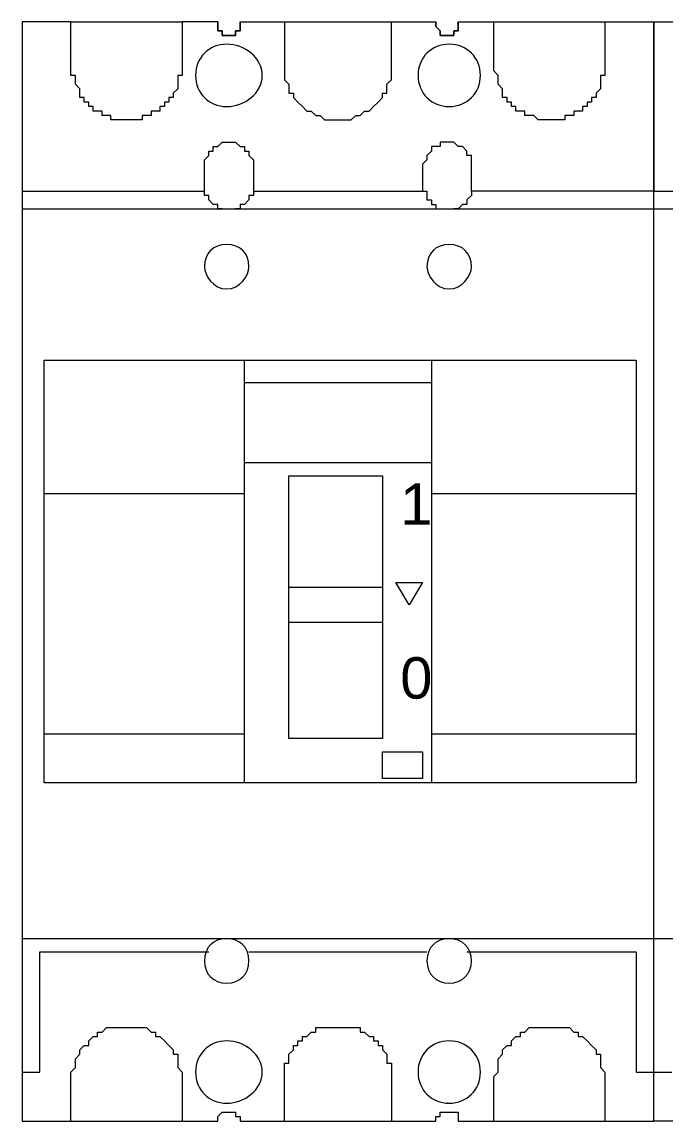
# Model space of a CAD drawing. Header units: millimetres. Extents: x 1004 to 59588, y 686 to 38112.
# Drawn here: x 17406.7 to 17491.7, y 2545.8 to 2691 of the extents above; entities that cross this region are included whole.
import ezdxf

# ---------------------------------------------------------------- set-up
doc = ezdxf.new("R2010")
doc.units = ezdxf.units.MM
doc.layers.add('PDF14_Geometry', color=7, linetype='Continuous')
doc.layers.add('PDF14_Text', color=7, linetype='Continuous')
doc.styles.add('PDF Arial', font='arial.ttf')

msp = doc.modelspace()

# ---------------------------------------------------------------- linework, layer by layer
at = {"layer": 'PDF14_Geometry', "lineweight": 0}
for points in [[(17435.55, 2691.05), (17435.55, 2690.46), (17435.55, 2689.87), (17434.96, 2689.87), (17434.96, 2689.28), (17434.37, 2689.28), (17433.79, 2689.28), (17433.2, 2689.28), (17433.2, 2689.87), (17432.61, 2689.87), (17432.61, 2690.46), (17432.61, 2691.05), (17427.9, 2691.05), (17427.9, 2690.46), (17427.9, 2689.87), (17427.9, 2689.28), (17427.9, 2688.7), (17427.9, 2688.11), (17427.9, 2687.52), (17427.9, 2686.93), (17427.9, 2686.34), (17427.9, 2685.75), (17427.9, 2685.17), (17427.9, 2684.58), (17427.9, 2683.99), (17427.32, 2683.99), (17427.32, 2683.4), (17427.32, 2682.81), (17427.32, 2682.23), (17426.73, 2681.64), (17426.73, 2681.05), (17426.14, 2681.05), (17426.14, 2680.46), (17425.55, 2680.46), (17425.55, 2679.87), (17424.96, 2679.87), (17424.96, 2679.28), (17424.37, 2679.28), (17423.79, 2679.28), (17423.79, 2678.7), (17423.2, 2678.7), (17422.61, 2678.7), (17422.61, 2678.11), (17422.02, 2678.11), (17421.43, 2678.11), (17420.84, 2678.11), (17420.26, 2678.11), (17419.67, 2678.11), (17419.08, 2678.11), (17418.49, 2678.11), (17418.49, 2678.7), (17417.9, 2678.7), (17417.32, 2678.7), (17417.32, 2679.28), (17416.73, 2679.28), (17416.14, 2679.28), (17416.14, 2679.87), (17415.55, 2679.87), (17415.55, 2680.46), (17414.96, 2680.46), (17414.96, 2681.05), (17414.37, 2681.05), (17414.37, 2681.64), (17414.37, 2682.23), (17413.79, 2682.81), (17413.79, 2683.4), (17413.79, 2683.99), (17413.2, 2683.99), (17413.2, 2684.58), (17413.2, 2685.17), (17413.2, 2685.75), (17413.2, 2686.34), (17413.2, 2686.93), (17413.2, 2687.52), (17413.2, 2688.11), (17413.2, 2688.7), (17413.2, 2689.28), (17413.2, 2689.87), (17413.2, 2690.46), (17413.2, 2691.05), (17406.73, 2691.05), (17406.73, 2668.7), (17430.84, 2668.7)], [(17413.2, 2691.05), (17413.2, 2691.05)], [(17413.2, 2691.05), (17413.2, 2691.05)], [(17413.2, 2691.05), (17413.2, 2691.05)], [(17413.2, 2691.05), (17427.9, 2691.05)], [(17427.9, 2691.05), (17427.9, 2691.05)], [(17427.9, 2691.05), (17427.9, 2691.05)], [(17427.9, 2691.05), (17427.9, 2691.05)], [(17432.61, 2691.05), (17432.61, 2691.05)], [(17432.61, 2691.05), (17432.61, 2691.05)], [(17432.61, 2691.05), (17432.61, 2690.46), (17432.61, 2689.87), (17433.2, 2689.87), (17433.2, 2689.28), (17433.79, 2689.28), (17434.37, 2689.28), (17434.96, 2689.28), (17434.96, 2689.87), (17435.55, 2689.87), (17435.55, 2690.46), (17435.55, 2691.05), (17441.43, 2691.05), (17441.43, 2690.46), (17441.43, 2689.87), (17441.43, 2689.28), (17441.43, 2688.7), (17441.43, 2688.11), (17441.43, 2687.52), (17441.43, 2686.93), (17441.43, 2686.34), (17441.43, 2685.75), (17441.43, 2685.17), (17441.43, 2684.58), (17441.43, 2683.99), (17441.43, 2683.4), (17442.02, 2682.81), (17442.02, 2682.23), (17442.02, 2681.64), (17442.61, 2681.64), (17442.61, 2681.05), (17443.2, 2680.46), (17443.79, 2679.87), (17444.37, 2679.28), (17444.96, 2679.28), (17445.55, 2678.7), (17446.14, 2678.7), (17446.73, 2678.11), (17447.32, 2678.11), (17447.9, 2678.11), (17448.49, 2678.11), (17449.08, 2678.11), (17449.67, 2678.11), (17450.26, 2678.11), (17450.84, 2678.7), (17451.43, 2678.7), (17452.02, 2679.28), (17452.61, 2679.28), (17453.2, 2679.87), (17453.79, 2680.46), (17454.37, 2681.05), (17454.37, 2681.64), (17454.96, 2681.64), (17454.96, 2682.23), (17454.96, 2682.81), (17455.55, 2683.4), (17455.55, 2683.99), (17455.55, 2684.58), (17455.55, 2685.17), (17455.55, 2685.75), (17455.55, 2686.34), (17455.55, 2686.93), (17455.55, 2687.52), (17455.55, 2688.11), (17455.55, 2688.7), (17455.55, 2689.28), (17455.55, 2689.87), (17455.55, 2690.46), (17455.55, 2691.05), (17461.43, 2691.05), (17461.43, 2690.46), (17462.02, 2689.87), (17462.02, 2689.28), (17462.61, 2689.28), (17463.2, 2689.28), (17463.79, 2689.28), (17463.79, 2689.87), (17464.37, 2689.87), (17464.37, 2690.46), (17464.37, 2691.05), (17469.08, 2691.05), (17483.79, 2691.05), (17490.26, 2691.05), (17490.26, 2668.7), (17466.14, 2668.7), (17466.14, 2669.28), (17466.14, 2669.87), (17466.14, 2670.46), (17466.14, 2671.05), (17466.14, 2671.64), (17466.14, 2672.23), (17466.14, 2672.81), (17466.14, 2673.4), (17465.55, 2673.4), (17465.55, 2673.99), (17464.96, 2674.58), (17464.37, 2674.58), (17463.79, 2675.17), (17463.2, 2675.17), (17462.61, 2675.17), (17462.02, 2675.17), (17462.02, 2674.58), (17461.43, 2674.58), (17460.84, 2674.58), (17460.84, 2673.99), (17460.26, 2673.4), (17460.26, 2672.81), (17459.67, 2672.23), (17459.67, 2671.64), (17459.67, 2671.05), (17459.67, 2670.46), (17459.67, 2669.87), (17459.67, 2669.28), (17459.67, 2668.7), (17460.26, 2668.7)], [(17435.55, 2691.05), (17435.55, 2691.05)], [(17435.55, 2691.05), (17435.55, 2691.05)], [(17441.43, 2691.05), (17441.43, 2691.05)], [(17441.43, 2691.05), (17441.43, 2691.05)], [(17441.43, 2691.05), (17441.43, 2691.05)], [(17441.43, 2691.05), (17455.55, 2691.05)], [(17455.55, 2691.05), (17455.55, 2691.05)], [(17455.55, 2691.05), (17455.55, 2691.05)], [(17455.55, 2691.05), (17455.55, 2691.05)], [(17464.37, 2691.05), (17464.37, 2690.46), (17464.37, 2689.87), (17463.79, 2689.87), (17463.79, 2689.28), (17463.2, 2689.28), (17462.61, 2689.28), (17462.02, 2689.28), (17462.02, 2689.87), (17461.43, 2690.46), (17461.43, 2691.05)], [(17461.43, 2691.05), (17461.43, 2691.05)], [(17461.43, 2691.05), (17461.43, 2691.05)], [(17464.37, 2691.05), (17464.37, 2691.05)], [(17464.37, 2691.05), (17464.37, 2691.05)], [(17465.55, 2568.11), (17487.9, 2568.11), (17487.9, 2552.23), (17490.26, 2552.23), (17490.26, 2668.7), (17490.26, 2691.05), (17497.32, 2691.05)], [(17483.79, 2691.05), (17483.79, 2690.46), (17483.79, 2689.87), (17483.79, 2689.28), (17483.79, 2688.7), (17483.79, 2688.11), (17483.79, 2687.52), (17483.79, 2686.93), (17483.79, 2686.34), (17483.79, 2685.75), (17483.79, 2685.17), (17483.79, 2684.58), (17483.79, 2683.99), (17483.2, 2683.99), (17483.2, 2683.4), (17483.2, 2682.81), (17483.2, 2682.23), (17482.61, 2681.64), (17482.61, 2681.05), (17482.02, 2681.05), (17482.02, 2680.46), (17481.43, 2680.46), (17481.43, 2679.87), (17480.84, 2679.87), (17480.84, 2679.28), (17480.26, 2679.28), (17479.67, 2679.28), (17479.67, 2678.7), (17479.08, 2678.7), (17478.49, 2678.7), (17478.49, 2678.11), (17477.9, 2678.11), (17477.32, 2678.11), (17476.73, 2678.11), (17476.14, 2678.11), (17475.55, 2678.11), (17474.96, 2678.11), (17474.37, 2678.7), (17473.79, 2678.7), (17473.2, 2678.7), (17473.2, 2679.28), (17472.61, 2679.28), (17472.02, 2679.28), (17472.02, 2679.87), (17471.43, 2679.87), (17471.43, 2680.46), (17470.84, 2680.46), (17470.84, 2681.05), (17470.26, 2681.05), (17470.26, 2681.64), (17470.26, 2682.23), (17469.67, 2682.81), (17469.67, 2683.4), (17469.67, 2683.99), (17469.08, 2684.58), (17469.08, 2685.17), (17469.08, 2685.75), (17469.08, 2686.34), (17469.08, 2686.93), (17469.08, 2687.52), (17469.08, 2688.11), (17469.08, 2688.7), (17469.08, 2689.28), (17469.08, 2689.87), (17469.08, 2690.46), (17469.08, 2691.05)], [(17469.08, 2691.05), (17469.08, 2691.05)], [(17469.08, 2691.05), (17469.08, 2691.05)], [(17469.08, 2691.05), (17469.08, 2691.05)], [(17483.79, 2691.05), (17483.79, 2691.05)], [(17483.79, 2691.05), (17483.79, 2691.05)], [(17483.79, 2691.05), (17483.79, 2691.05)], [(17413.2, 2690.46), (17413.2, 2690.46)], [(17413.2, 2690.46), (17413.2, 2690.46)], [(17413.2, 2690.46), (17413.2, 2690.46)], [(17413.2, 2689.87), (17413.2, 2689.87)], [(17413.2, 2689.87), (17413.2, 2689.87)], [(17427.9, 2690.46), (17427.9, 2690.46)], [(17427.9, 2690.46), (17427.9, 2690.46)], [(17427.9, 2690.46), (17427.9, 2690.46)], [(17427.9, 2689.87), (17427.9, 2689.87)], [(17427.9, 2689.87), (17427.9, 2689.87)], [(17432.61, 2690.46), (17432.61, 2690.46)], [(17432.61, 2690.46), (17432.61, 2690.46)], [(17432.61, 2690.46), (17432.61, 2690.46)], [(17432.61, 2690.46), (17432.61, 2690.46)], [(17432.61, 2690.46), (17432.61, 2690.46)], [(17432.61, 2690.46), (17432.61, 2690.46)], [(17432.61, 2689.87), (17432.61, 2689.87)], [(17432.61, 2689.87), (17432.61, 2689.87)], [(17433.2, 2689.87), (17433.2, 2689.87)], [(17433.2, 2689.87), (17433.2, 2689.87)], [(17433.2, 2689.87), (17433.2, 2689.87)], [(17433.2, 2689.87), (17433.2, 2689.87)], [(17434.96, 2689.87), (17434.96, 2689.87)], [(17434.96, 2689.87), (17434.96, 2689.87)], [(17434.96, 2689.87), (17434.96, 2689.87)], [(17434.96, 2689.87), (17434.96, 2689.87)], [(17434.96, 2689.87), (17434.96, 2689.87)], [(17434.96, 2689.87), (17434.96, 2689.87)], [(17435.55, 2690.46), (17435.55, 2690.46)], [(17435.55, 2690.46), (17435.55, 2690.46)], [(17435.55, 2690.46), (17435.55, 2690.46)], [(17435.55, 2690.46), (17435.55, 2690.46)], [(17435.55, 2690.46), (17435.55, 2690.46)], [(17435.55, 2690.46), (17435.55, 2690.46)], [(17441.43, 2690.46), (17441.43, 2690.46)], [(17441.43, 2690.46), (17441.43, 2690.46)], [(17441.43, 2690.46), (17441.43, 2690.46)], [(17441.43, 2689.87), (17441.43, 2689.87)], [(17441.43, 2689.87), (17441.43, 2689.87)], [(17455.55, 2690.46), (17455.55, 2690.46)], [(17455.55, 2690.46), (17455.55, 2690.46)], [(17455.55, 2690.46), (17455.55, 2690.46)], [(17455.55, 2689.87), (17455.55, 2689.87)], [(17455.55, 2689.87), (17455.55, 2689.87)], [(17461.43, 2690.46), (17461.43, 2690.46)], [(17461.43, 2690.46), (17461.43, 2690.46)], [(17461.43, 2690.46), (17461.43, 2690.46)], [(17461.43, 2690.46), (17461.43, 2690.46)], [(17461.43, 2690.46), (17461.43, 2690.46)], [(17461.43, 2690.46), (17461.43, 2690.46)], [(17462.02, 2689.87), (17462.02, 2689.87)], [(17462.02, 2689.87), (17462.02, 2689.87)], [(17462.02, 2689.87), (17462.02, 2689.87)], [(17462.02, 2689.87), (17462.02, 2689.87)], [(17462.02, 2689.87), (17462.02, 2689.87)], [(17462.02, 2689.87), (17462.02, 2689.87)], [(17462.02, 2689.87), (17462.02, 2689.87)], [(17462.02, 2689.87), (17462.02, 2689.87)], [(17463.79, 2689.87), (17463.79, 2689.87)], [(17463.79, 2689.87), (17463.79, 2689.87)], [(17464.37, 2690.46), (17464.37, 2690.46)], [(17464.37, 2690.46), (17464.37, 2690.46)], [(17464.37, 2690.46), (17464.37, 2690.46)], [(17464.37, 2690.46), (17464.37, 2690.46)], [(17464.37, 2690.46), (17464.37, 2690.46)], [(17464.37, 2690.46), (17464.37, 2690.46)], [(17464.37, 2689.87), (17464.37, 2689.87)], [(17464.37, 2689.87), (17464.37, 2689.87)], [(17464.37, 2689.87), (17464.37, 2689.87)], [(17464.37, 2689.87), (17464.37, 2689.87)], [(17469.08, 2690.46), (17469.08, 2690.46)], [(17469.08, 2690.46), (17469.08, 2690.46)], [(17469.08, 2690.46), (17469.08, 2690.46)], [(17469.08, 2689.87), (17469.08, 2689.87)], [(17469.08, 2689.87), (17469.08, 2689.87)], [(17483.79, 2690.46), (17483.79, 2690.46)], [(17483.79, 2690.46), (17483.79, 2690.46)], [(17483.79, 2690.46), (17483.79, 2690.46)], [(17483.79, 2689.87), (17483.79, 2689.87)], [(17483.79, 2689.87), (17483.79, 2689.87)], [(17433.2, 2689.28), (17433.2, 2689.28)], [(17433.2, 2689.28), (17433.2, 2689.28)], [(17433.79, 2689.28), (17433.79, 2689.28)], [(17433.79, 2689.28), (17433.79, 2689.28)], [(17433.79, 2689.28), (17433.79, 2689.28)], [(17433.79, 2689.28), (17433.79, 2689.28)], [(17433.79, 2689.28), (17433.79, 2689.28)], [(17433.79, 2689.28), (17433.79, 2689.28)], [(17434.37, 2689.28), (17434.37, 2689.28)], [(17434.37, 2689.28), (17434.37, 2689.28)], [(17434.37, 2689.28), (17434.37, 2689.28)], [(17434.37, 2689.28), (17434.37, 2689.28)], [(17434.37, 2689.28), (17434.37, 2689.28)], [(17434.37, 2689.28), (17434.37, 2689.28)], [(17462.61, 2689.28), (17462.61, 2689.28)], [(17462.61, 2689.28), (17462.61, 2689.28)], [(17462.61, 2689.28), (17462.61, 2689.28)], [(17462.61, 2689.28), (17462.61, 2689.28)], [(17462.61, 2689.28), (17462.61, 2689.28)], [(17462.61, 2689.28), (17462.61, 2689.28)], [(17463.2, 2689.28), (17463.2, 2689.28)], [(17463.2, 2689.28), (17463.2, 2689.28)], [(17463.2, 2689.28), (17463.2, 2689.28)], [(17463.2, 2689.28), (17463.2, 2689.28)], [(17463.79, 2689.28), (17463.79, 2689.28)], [(17463.79, 2689.28), (17463.79, 2689.28)], [(17463.79, 2689.28), (17463.79, 2689.28)], [(17463.79, 2689.28), (17463.79, 2689.28)], [(17413.2, 2686.34), (17413.2, 2686.34)], [(17413.2, 2686.34), (17413.2, 2686.34)], [(17413.2, 2685.75), (17413.2, 2685.75)], [(17413.2, 2685.75), (17413.2, 2685.75)], [(17413.2, 2685.75), (17413.2, 2685.75)], [(17413.2, 2685.75), (17413.2, 2685.75)], [(17413.2, 2685.17), (17413.2, 2685.17)], [(17413.2, 2685.17), (17413.2, 2685.17)], [(17413.2, 2685.17), (17413.2, 2685.17)], [(17427.9, 2686.34), (17427.9, 2686.34)], [(17427.9, 2686.34), (17427.9, 2686.34)], [(17427.9, 2685.75), (17427.9, 2685.75)], [(17427.9, 2685.75), (17427.9, 2685.75)], [(17427.9, 2685.75), (17427.9, 2685.75)], [(17427.9, 2685.75), (17427.9, 2685.75)], [(17427.9, 2685.17), (17427.9, 2685.17)], [(17427.9, 2685.17), (17427.9, 2685.17)], [(17427.9, 2685.17), (17427.9, 2685.17)], [(17441.43, 2686.34), (17441.43, 2686.34)], [(17441.43, 2686.34), (17441.43, 2686.34)], [(17441.43, 2685.75), (17441.43, 2685.75)], [(17441.43, 2685.75), (17441.43, 2685.75)], [(17441.43, 2685.75), (17441.43, 2685.75)], [(17441.43, 2685.75), (17441.43, 2685.75)], [(17441.43, 2685.17), (17441.43, 2685.17)], [(17441.43, 2685.17), (17441.43, 2685.17)], [(17441.43, 2685.17), (17441.43, 2685.17)], [(17455.55, 2686.34), (17455.55, 2686.34)], [(17455.55, 2686.34), (17455.55, 2686.34)], [(17455.55, 2685.75), (17455.55, 2685.75)], [(17455.55, 2685.75), (17455.55, 2685.75)], [(17455.55, 2685.75), (17455.55, 2685.75)], [(17455.55, 2685.75), (17455.55, 2685.75)], [(17455.55, 2685.17), (17455.55, 2685.17)], [(17455.55, 2685.17), (17455.55, 2685.17)], [(17455.55, 2685.17), (17455.55, 2685.17)], [(17469.08, 2686.34), (17469.08, 2686.34)], [(17469.08, 2686.34), (17469.08, 2686.34)], [(17469.08, 2685.75), (17469.08, 2685.75)], [(17469.08, 2685.75), (17469.08, 2685.75)], [(17469.08, 2685.75), (17469.08, 2685.75)], [(17469.08, 2685.75), (17469.08, 2685.75)], [(17469.08, 2685.17), (17469.08, 2685.17)], [(17469.08, 2685.17), (17469.08, 2685.17)], [(17469.08, 2685.17), (17469.08, 2685.17)], [(17483.79, 2686.34), (17483.79, 2686.34)], [(17483.79, 2686.34), (17483.79, 2686.34)], [(17483.79, 2685.75), (17483.79, 2685.75)], [(17483.79, 2685.75), (17483.79, 2685.75)], [(17483.79, 2685.75), (17483.79, 2685.75)], [(17483.79, 2685.75), (17483.79, 2685.75)], [(17483.79, 2685.17), (17483.79, 2685.17)], [(17483.79, 2685.17), (17483.79, 2685.17)], [(17483.79, 2685.17), (17483.79, 2685.17)], [(17441.43, 2683.99), (17441.43, 2683.99)], [(17455.55, 2683.99), (17455.55, 2683.99)], [(17469.67, 2683.99), (17469.67, 2683.99)], [(17413.79, 2683.4), (17413.79, 2683.4)], [(17413.79, 2682.81), (17413.79, 2682.81)], [(17427.32, 2683.4), (17427.32, 2683.4)], [(17427.32, 2682.81), (17427.32, 2682.81)], [(17441.43, 2683.4), (17441.43, 2683.4)], [(17442.02, 2682.81), (17442.02, 2682.81)], [(17454.96, 2682.81), (17454.96, 2682.81)], [(17455.55, 2683.4), (17455.55, 2683.4)], [(17469.67, 2683.4), (17469.67, 2683.4)], [(17469.67, 2682.81), (17469.67, 2682.81)], [(17483.2, 2683.4), (17483.2, 2683.4)], [(17483.2, 2682.81), (17483.2, 2682.81)], [(17414.37, 2681.64), (17414.37, 2681.64)], [(17426.73, 2681.64), (17426.73, 2681.64)], [(17442.61, 2681.05), (17442.61, 2681.05)], [(17454.37, 2681.05), (17454.37, 2681.05)], [(17470.26, 2681.64), (17470.26, 2681.64)], [(17482.61, 2681.64), (17482.61, 2681.64)], [(17415.55, 2680.46), (17415.55, 2680.46)], [(17416.73, 2679.28), (17416.73, 2679.28)], [(17424.37, 2679.28), (17424.37, 2679.28)], [(17426.14, 2680.46), (17426.14, 2680.46)], [(17443.2, 2680.46), (17443.2, 2680.46)], [(17443.2, 2680.46), (17443.2, 2680.46)], [(17443.79, 2679.87), (17443.79, 2679.87)], [(17444.37, 2679.28), (17444.37, 2679.28)], [(17444.96, 2679.28), (17444.96, 2679.28)], [(17452.02, 2679.28), (17452.02, 2679.28)], [(17452.61, 2679.28), (17452.61, 2679.28)], [(17453.2, 2679.87), (17453.2, 2679.87)], [(17453.79, 2680.46), (17453.79, 2680.46)], [(17453.79, 2680.46), (17453.79, 2680.46)], [(17471.43, 2680.46), (17471.43, 2680.46)], [(17472.61, 2679.28), (17472.61, 2679.28)], [(17480.26, 2679.28), (17480.26, 2679.28)], [(17482.02, 2680.46), (17482.02, 2680.46)], [(17417.9, 2678.7), (17417.9, 2678.7)], [(17419.67, 2678.11), (17419.67, 2678.11)], [(17420.84, 2678.11), (17420.84, 2678.11)], [(17421.43, 2678.11), (17421.43, 2678.11)], [(17423.2, 2678.7), (17423.2, 2678.7)], [(17445.55, 2678.7), (17445.55, 2678.7)], [(17446.14, 2678.7), (17446.14, 2678.7)], [(17447.32, 2678.11), (17447.32, 2678.11)], [(17447.9, 2678.11), (17447.9, 2678.11)], [(17449.08, 2678.11), (17449.08, 2678.11)], [(17449.67, 2678.11), (17449.67, 2678.11)], [(17450.84, 2678.7), (17450.84, 2678.7)], [(17451.43, 2678.7), (17451.43, 2678.7)], [(17473.79, 2678.7), (17473.79, 2678.7)], [(17474.96, 2678.11), (17474.96, 2678.11)], [(17475.55, 2678.11), (17475.55, 2678.11)], [(17476.73, 2678.11), (17476.73, 2678.11)], [(17477.32, 2678.11), (17477.32, 2678.11)], [(17479.08, 2678.7), (17479.08, 2678.7)], [(17433.2, 2666.34), (17432.61, 2666.34), (17432.61, 2666.93), (17432.02, 2666.93), (17431.43, 2667.52), (17431.43, 2668.11), (17430.84, 2668.11), (17430.84, 2668.7), (17430.84, 2669.28), (17430.84, 2669.87), (17430.84, 2670.46), (17430.84, 2671.05), (17430.84, 2671.64), (17430.84, 2672.23), (17430.84, 2672.81), (17431.43, 2673.4), (17431.43, 2673.99), (17432.02, 2673.99), (17432.02, 2674.58), (17432.61, 2674.58), (17433.2, 2675.17), (17433.79, 2675.17), (17434.37, 2675.17), (17434.96, 2675.17), (17435.55, 2674.58), (17436.14, 2674.58), (17436.14, 2673.99), (17436.73, 2673.99), (17436.73, 2673.4), (17437.32, 2672.81), (17437.32, 2672.23), (17437.32, 2671.64), (17437.32, 2671.05), (17437.32, 2670.46), (17437.32, 2669.87), (17437.32, 2669.28), (17437.32, 2668.7), (17460.26, 2668.7), (17460.26, 2668.11), (17460.26, 2667.52), (17460.84, 2667.52), (17460.84, 2666.93), (17461.43, 2666.93), (17461.43, 2666.34), (17462.02, 2666.34)], [(17433.2, 2675.17), (17433.2, 2675.17)], [(17433.79, 2675.17), (17433.79, 2675.17)], [(17434.96, 2675.17), (17434.96, 2675.17)], [(17462.61, 2675.17), (17462.61, 2675.17)], [(17463.2, 2675.17), (17463.2, 2675.17)], [(17463.79, 2675.17), (17463.79, 2675.17)], [(17432.61, 2674.58), (17432.61, 2674.58)], [(17432.61, 2674.58), (17432.61, 2674.58)], [(17435.55, 2674.58), (17435.55, 2674.58)], [(17435.55, 2674.58), (17435.55, 2674.58)], [(17460.84, 2673.99), (17460.84, 2673.99)], [(17461.43, 2674.58), (17461.43, 2674.58)], [(17464.37, 2674.58), (17464.37, 2674.58)], [(17464.96, 2674.58), (17464.96, 2674.58)], [(17465.55, 2673.99), (17465.55, 2673.99)], [(17430.84, 2672.81), (17430.84, 2672.81)], [(17431.43, 2673.4), (17431.43, 2673.4)], [(17431.43, 2673.4), (17431.43, 2673.4)], [(17436.73, 2673.4), (17436.73, 2673.4)], [(17436.73, 2673.4), (17436.73, 2673.4)], [(17437.32, 2672.81), (17437.32, 2672.81)], [(17460.26, 2673.4), (17460.26, 2673.4)], [(17460.26, 2673.4), (17460.26, 2673.4)], [(17460.26, 2672.81), (17460.26, 2672.81)], [(17465.55, 2673.4), (17465.55, 2673.4)], [(17466.14, 2672.81), (17466.14, 2672.81)], [(17430.84, 2671.64), (17430.84, 2671.64)], [(17430.84, 2671.64), (17430.84, 2671.64)], [(17430.84, 2671.64), (17430.84, 2671.64)], [(17430.84, 2671.64), (17430.84, 2671.64)], [(17430.84, 2671.64), (17430.84, 2671.64)], [(17430.84, 2671.64), (17430.84, 2671.64)], [(17430.84, 2671.05), (17430.84, 2671.05)], [(17437.32, 2671.64), (17437.32, 2671.64)], [(17437.32, 2671.64), (17437.32, 2671.64)], [(17437.32, 2671.64), (17437.32, 2671.64)], [(17437.32, 2671.64), (17437.32, 2671.64)], [(17437.32, 2671.64), (17437.32, 2671.64)], [(17437.32, 2671.64), (17437.32, 2671.64)], [(17437.32, 2671.05), (17437.32, 2671.05)], [(17459.67, 2671.64), (17459.67, 2671.64)], [(17459.67, 2671.64), (17459.67, 2671.64)], [(17459.67, 2671.64), (17459.67, 2671.64)], [(17459.67, 2671.64), (17459.67, 2671.64)], [(17459.67, 2671.64), (17459.67, 2671.64)], [(17459.67, 2671.64), (17459.67, 2671.64)], [(17459.67, 2671.05), (17459.67, 2671.05)], [(17466.14, 2671.64), (17466.14, 2671.64)], [(17466.14, 2671.64), (17466.14, 2671.64)], [(17466.14, 2671.64), (17466.14, 2671.64)], [(17466.14, 2671.64), (17466.14, 2671.64)], [(17466.14, 2671.64), (17466.14, 2671.64)], [(17466.14, 2671.64), (17466.14, 2671.64)], [(17466.14, 2671.05), (17466.14, 2671.05)], [(17430.84, 2669.87), (17430.84, 2669.87)], [(17430.84, 2669.87), (17430.84, 2669.87)], [(17430.84, 2669.28), (17430.84, 2669.28)], [(17430.84, 2669.28), (17430.84, 2669.28)], [(17430.84, 2669.28), (17430.84, 2669.28)], [(17430.84, 2669.28), (17430.84, 2669.28)], [(17430.84, 2669.28), (17430.84, 2669.28)], [(17437.32, 2669.87), (17437.32, 2669.87)], [(17437.32, 2669.87), (17437.32, 2669.87)], [(17437.32, 2669.28), (17437.32, 2669.28)], [(17437.32, 2669.28), (17437.32, 2669.28)], [(17437.32, 2669.28), (17437.32, 2669.28)], [(17437.32, 2669.28), (17437.32, 2669.28)], [(17437.32, 2669.28), (17437.32, 2669.28)], [(17459.67, 2669.87), (17459.67, 2669.87)], [(17459.67, 2669.87), (17459.67, 2669.87)], [(17459.67, 2669.28), (17459.67, 2669.28)], [(17459.67, 2669.28), (17459.67, 2669.28)], [(17459.67, 2669.28), (17459.67, 2669.28)], [(17459.67, 2669.28), (17459.67, 2669.28)], [(17459.67, 2669.28), (17459.67, 2669.28)], [(17466.14, 2669.87), (17466.14, 2669.87)], [(17466.14, 2669.87), (17466.14, 2669.87)], [(17466.14, 2669.28), (17466.14, 2669.28)], [(17466.14, 2669.28), (17466.14, 2669.28)], [(17466.14, 2669.28), (17466.14, 2669.28)], [(17466.14, 2669.28), (17466.14, 2669.28)], [(17466.14, 2669.28), (17466.14, 2669.28)], [(17406.73, 2668.7), (17406.73, 2552.23), (17409.08, 2552.23), (17409.08, 2568.11), (17431.43, 2568.11)], [(17430.84, 2668.7), (17430.84, 2668.7)], [(17437.32, 2668.7), (17437.32, 2668.11), (17436.73, 2668.11), (17436.73, 2667.52), (17436.14, 2666.93), (17435.55, 2666.93), (17435.55, 2666.34), (17434.96, 2666.34), (17462.02, 2666.34), (17462.61, 2666.34), (17463.2, 2666.34), (17463.79, 2666.34)], [(17437.32, 2668.7), (17437.32, 2668.7)], [(17460.26, 2668.11), (17460.26, 2668.11)], [(17466.14, 2668.7), (17466.14, 2668.11), (17465.55, 2667.52), (17465.55, 2666.93), (17464.96, 2666.93), (17464.37, 2666.34), (17463.79, 2666.34), (17490.26, 2666.34), (17517.32, 2666.34)], [(17466.14, 2668.7), (17466.14, 2668.7)], [(17466.14, 2668.11), (17466.14, 2668.11)], [(17497.32, 2545.75), (17490.26, 2545.75), (17490.26, 2552.23), (17490.26, 2668.7), (17514.96, 2668.7)], [(17406.73, 2666.34), (17433.2, 2666.34), (17433.79, 2666.34), (17434.37, 2666.34), (17434.96, 2666.34)], [(17431.43, 2667.52), (17431.43, 2667.52)], [(17431.43, 2667.52), (17431.43, 2667.52)], [(17432.02, 2666.93), (17432.02, 2666.93)], [(17432.61, 2666.34), (17432.61, 2666.34)], [(17433.2, 2666.34), (17433.2, 2666.34)], [(17433.79, 2666.34), (17433.79, 2666.34)], [(17434.96, 2666.34), (17434.96, 2666.34)], [(17435.55, 2666.34), (17435.55, 2666.34)], [(17436.14, 2666.93), (17436.14, 2666.93)], [(17436.73, 2667.52), (17436.73, 2667.52)], [(17436.73, 2667.52), (17436.73, 2667.52)], [(17460.26, 2667.52), (17460.26, 2667.52)], [(17460.84, 2666.93), (17460.84, 2666.93)], [(17462.02, 2666.34), (17462.02, 2666.34)], [(17462.61, 2666.34), (17462.61, 2666.34)], [(17463.2, 2666.34), (17463.2, 2666.34)], [(17463.79, 2666.34), (17463.79, 2666.34)], [(17464.37, 2666.34), (17464.37, 2666.34)], [(17464.96, 2666.93), (17464.96, 2666.93)], [(17465.55, 2667.52), (17465.55, 2667.52)], [(17465.55, 2667.52), (17465.55, 2667.52)], [(17436.14, 2590.46), (17436.14, 2646.34), (17460.84, 2646.34), (17460.84, 2590.46)], [(17436.14, 2643.4), (17460.84, 2643.4)], [(17436.14, 2632.81), (17460.84, 2632.81)], [(17409.67, 2628.7), (17436.14, 2628.7)], [(17460.84, 2628.7), (17487.9, 2628.7)], [(17409.67, 2596.93), (17436.14, 2596.93)], [(17460.84, 2596.93), (17487.9, 2596.93)], [(17406.73, 2569.87), (17490.26, 2569.87), (17574.37, 2569.87), (17657.9, 2569.87), (17742.02, 2569.87), (17825.55, 2569.87), (17909.67, 2569.87), (17993.2, 2569.87), (18077.32, 2569.87)], [(17436.73, 2568.11), (17460.26, 2568.11)], [(17406.73, 2552.23), (17406.73, 2545.75), (17413.2, 2545.75), (17413.2, 2546.34), (17413.2, 2546.93), (17413.2, 2547.52), (17413.2, 2548.11), (17413.2, 2548.7), (17413.2, 2549.28), (17413.2, 2549.87), (17413.2, 2550.46), (17413.2, 2551.05), (17413.2, 2551.64), (17413.2, 2552.23), (17413.79, 2552.81), (17413.79, 2553.4), (17413.79, 2553.99), (17414.37, 2554.58), (17414.37, 2555.17), (17414.96, 2555.75), (17415.55, 2555.75), (17415.55, 2556.34), (17416.14, 2556.93), (17416.73, 2556.93), (17416.73, 2557.52), (17417.32, 2557.52), (17417.9, 2558.11), (17418.49, 2558.11), (17419.08, 2558.11), (17419.67, 2558.11), (17420.26, 2558.11), (17420.84, 2558.11), (17421.43, 2558.11), (17422.02, 2558.11), (17422.61, 2558.11), (17423.2, 2558.11), (17423.79, 2557.52), (17424.37, 2557.52), (17424.37, 2556.93), (17424.96, 2556.93), (17425.55, 2556.34), (17426.14, 2555.75), (17426.73, 2555.17), (17426.73, 2554.58), (17427.32, 2554.58), (17427.32, 2553.99), (17427.32, 2553.4), (17427.32, 2552.81), (17427.9, 2552.23), (17427.9, 2551.64), (17427.9, 2551.05), (17427.9, 2550.46), (17427.9, 2549.87), (17427.9, 2549.28), (17427.9, 2548.7), (17427.9, 2548.11), (17427.9, 2547.52), (17427.9, 2546.93), (17427.9, 2546.34), (17427.9, 2545.75), (17432.61, 2545.75), (17432.61, 2546.34), (17433.2, 2546.93), (17433.79, 2546.93), (17434.37, 2546.93), (17434.96, 2546.93), (17434.96, 2546.34), (17435.55, 2546.34), (17435.55, 2545.75)], [(17417.32, 2557.52), (17417.32, 2557.52)], [(17417.9, 2558.11), (17417.9, 2558.11)], [(17418.49, 2558.11), (17418.49, 2558.11)], [(17419.67, 2558.11), (17419.67, 2558.11)], [(17420.84, 2558.11), (17420.84, 2558.11)], [(17421.43, 2558.11), (17421.43, 2558.11)], [(17422.61, 2558.11), (17422.61, 2558.11)], [(17423.2, 2558.11), (17423.2, 2558.11)], [(17423.79, 2557.52), (17423.79, 2557.52)], [(17432.61, 2545.75), (17432.61, 2546.34), (17433.2, 2546.93), (17433.79, 2546.93), (17434.37, 2546.93), (17434.96, 2546.93), (17434.96, 2546.34), (17435.55, 2546.34), (17435.55, 2545.75), (17441.43, 2545.75), (17441.43, 2546.34), (17441.43, 2546.93), (17441.43, 2547.52), (17441.43, 2548.11), (17441.43, 2548.7), (17441.43, 2549.28), (17441.43, 2549.87), (17441.43, 2550.46), (17441.43, 2551.05), (17441.43, 2551.64), (17441.43, 2552.23), (17441.43, 2552.81), (17441.43, 2553.4), (17442.02, 2553.4), (17442.02, 2553.99), (17442.02, 2554.58), (17442.61, 2555.17), (17442.61, 2555.75), (17443.2, 2555.75), (17443.2, 2556.34), (17443.79, 2556.34), (17443.79, 2556.93), (17444.37, 2556.93), (17444.96, 2557.52), (17445.55, 2557.52), (17445.55, 2558.11), (17446.14, 2558.11), (17446.73, 2558.11), (17447.32, 2558.11), (17447.9, 2558.11), (17448.49, 2558.11), (17449.08, 2558.11), (17449.67, 2558.11), (17450.26, 2558.11), (17450.84, 2558.11), (17451.43, 2558.11), (17451.43, 2557.52), (17452.02, 2557.52), (17452.61, 2556.93), (17453.2, 2556.93), (17453.2, 2556.34), (17453.79, 2556.34), (17453.79, 2555.75), (17454.37, 2555.75), (17454.37, 2555.17), (17454.96, 2554.58), (17454.96, 2553.99), (17454.96, 2553.4), (17455.55, 2553.4), (17455.55, 2552.81), (17455.55, 2552.23), (17455.55, 2551.64), (17455.55, 2551.05), (17455.55, 2550.46), (17455.55, 2549.87), (17455.55, 2549.28), (17455.55, 2548.7), (17455.55, 2548.11), (17455.55, 2547.52), (17455.55, 2546.93), (17455.55, 2546.34), (17455.55, 2545.75), (17461.43, 2545.75), (17461.43, 2546.34), (17462.02, 2546.34), (17462.02, 2546.93), (17462.61, 2546.93), (17463.2, 2546.93), (17463.79, 2546.93), (17464.37, 2546.93), (17464.37, 2546.34), (17464.37, 2545.75), (17469.08, 2545.75), (17469.08, 2546.34), (17469.08, 2546.93), (17469.08, 2547.52), (17469.08, 2548.11), (17469.08, 2548.7), (17469.08, 2549.28), (17469.08, 2549.87), (17469.08, 2550.46), (17469.08, 2551.05), (17469.08, 2551.64), (17469.67, 2552.23), (17469.67, 2552.81), (17469.67, 2553.4), (17469.67, 2553.99), (17470.26, 2554.58), (17470.26, 2555.17), (17470.84, 2555.75), (17471.43, 2555.75), (17471.43, 2556.34), (17472.02, 2556.93), (17472.61, 2556.93), (17472.61, 2557.52), (17473.2, 2557.52), (17473.79, 2558.11), (17474.37, 2558.11), (17474.96, 2558.11), (17475.55, 2558.11), (17476.14, 2558.11), (17476.73, 2558.11), (17477.32, 2558.11), (17477.9, 2558.11), (17478.49, 2558.11), (17479.08, 2558.11), (17479.67, 2557.52), (17480.26, 2557.52), (17480.26, 2556.93), (17480.84, 2556.93), (17481.43, 2556.34), (17482.02, 2555.75), (17482.61, 2555.17), (17482.61, 2554.58), (17483.2, 2554.58), (17483.2, 2553.99), (17483.2, 2553.4), (17483.2, 2552.81), (17483.79, 2552.23), (17483.79, 2551.64), (17483.79, 2551.05), (17483.79, 2550.46), (17483.79, 2549.87), (17483.79, 2549.28), (17483.79, 2548.7), (17483.79, 2548.11), (17483.79, 2547.52), (17483.79, 2546.93), (17483.79, 2546.34), (17483.79, 2545.75), (17490.26, 2545.75), (17490.26, 2552.23), (17492.61, 2552.23)], [(17444.96, 2557.52), (17444.96, 2557.52)], [(17446.14, 2558.11), (17446.14, 2558.11)], [(17447.32, 2558.11), (17447.32, 2558.11)], [(17447.9, 2558.11), (17447.9, 2558.11)], [(17449.08, 2558.11), (17449.08, 2558.11)], [(17449.67, 2558.11), (17449.67, 2558.11)], [(17450.84, 2558.11), (17450.84, 2558.11)], [(17452.02, 2557.52), (17452.02, 2557.52)], [(17473.2, 2557.52), (17473.2, 2557.52)], [(17473.79, 2558.11), (17473.79, 2558.11)], [(17474.96, 2558.11), (17474.96, 2558.11)], [(17475.55, 2558.11), (17475.55, 2558.11)], [(17476.73, 2558.11), (17476.73, 2558.11)], [(17477.32, 2558.11), (17477.32, 2558.11)], [(17478.49, 2558.11), (17478.49, 2558.11)], [(17479.08, 2558.11), (17479.08, 2558.11)], [(17479.67, 2557.52), (17479.67, 2557.52)], [(17414.96, 2555.75), (17414.96, 2555.75)], [(17415.55, 2556.34), (17415.55, 2556.34)], [(17416.14, 2556.93), (17416.14, 2556.93)], [(17424.96, 2556.93), (17424.96, 2556.93)], [(17425.55, 2556.34), (17425.55, 2556.34)], [(17426.14, 2555.75), (17426.14, 2555.75)], [(17426.14, 2555.75), (17426.14, 2555.75)], [(17443.2, 2555.75), (17443.2, 2555.75)], [(17444.37, 2556.93), (17444.37, 2556.93)], [(17452.61, 2556.93), (17452.61, 2556.93)], [(17453.79, 2555.75), (17453.79, 2555.75)], [(17470.84, 2555.75), (17470.84, 2555.75)], [(17471.43, 2556.34), (17471.43, 2556.34)], [(17472.02, 2556.93), (17472.02, 2556.93)], [(17480.84, 2556.93), (17480.84, 2556.93)], [(17481.43, 2556.34), (17481.43, 2556.34)], [(17482.02, 2555.75), (17482.02, 2555.75)], [(17482.02, 2555.75), (17482.02, 2555.75)], [(17414.37, 2555.17), (17414.37, 2555.17)], [(17414.37, 2554.58), (17414.37, 2554.58)], [(17426.73, 2555.17), (17426.73, 2555.17)], [(17442.02, 2554.58), (17442.02, 2554.58)], [(17442.61, 2555.17), (17442.61, 2555.17)], [(17454.37, 2555.17), (17454.37, 2555.17)], [(17454.96, 2554.58), (17454.96, 2554.58)], [(17470.26, 2555.17), (17470.26, 2555.17)], [(17470.26, 2554.58), (17470.26, 2554.58)], [(17482.61, 2555.17), (17482.61, 2555.17)], [(17413.79, 2553.4), (17413.79, 2553.4)], [(17427.32, 2553.4), (17427.32, 2553.4)], [(17469.67, 2553.4), (17469.67, 2553.4)], [(17483.2, 2553.4), (17483.2, 2553.4)], [(17413.2, 2551.64), (17413.2, 2551.64)], [(17413.79, 2552.81), (17413.79, 2552.81)], [(17427.32, 2552.81), (17427.32, 2552.81)], [(17427.9, 2551.64), (17427.9, 2551.64)], [(17441.43, 2552.81), (17441.43, 2552.81)], [(17441.43, 2551.64), (17441.43, 2551.64)], [(17455.55, 2552.81), (17455.55, 2552.81)], [(17455.55, 2551.64), (17455.55, 2551.64)], [(17469.08, 2551.64), (17469.08, 2551.64)], [(17469.67, 2552.81), (17469.67, 2552.81)], [(17483.2, 2552.81), (17483.2, 2552.81)], [(17483.79, 2551.64), (17483.79, 2551.64)], [(17413.2, 2551.05), (17413.2, 2551.05)], [(17413.2, 2551.05), (17413.2, 2551.05)], [(17413.2, 2551.05), (17413.2, 2551.05)], [(17413.2, 2551.05), (17413.2, 2551.05)], [(17413.2, 2551.05), (17413.2, 2551.05)], [(17413.2, 2550.46), (17413.2, 2550.46)], [(17413.2, 2550.46), (17413.2, 2550.46)], [(17427.9, 2551.05), (17427.9, 2551.05)], [(17427.9, 2551.05), (17427.9, 2551.05)], [(17427.9, 2551.05), (17427.9, 2551.05)], [(17427.9, 2551.05), (17427.9, 2551.05)], [(17427.9, 2551.05), (17427.9, 2551.05)], [(17427.9, 2550.46), (17427.9, 2550.46)], [(17427.9, 2550.46), (17427.9, 2550.46)], [(17441.43, 2551.05), (17441.43, 2551.05)], [(17441.43, 2551.05), (17441.43, 2551.05)], [(17441.43, 2551.05), (17441.43, 2551.05)], [(17441.43, 2551.05), (17441.43, 2551.05)], [(17441.43, 2551.05), (17441.43, 2551.05)], [(17441.43, 2550.46), (17441.43, 2550.46)], [(17441.43, 2550.46), (17441.43, 2550.46)], [(17455.55, 2551.05), (17455.55, 2551.05)], [(17455.55, 2551.05), (17455.55, 2551.05)], [(17455.55, 2551.05), (17455.55, 2551.05)], [(17455.55, 2551.05), (17455.55, 2551.05)], [(17455.55, 2551.05), (17455.55, 2551.05)], [(17455.55, 2550.46), (17455.55, 2550.46)], [(17455.55, 2550.46), (17455.55, 2550.46)], [(17469.08, 2551.05), (17469.08, 2551.05)], [(17469.08, 2551.05), (17469.08, 2551.05)], [(17469.08, 2551.05), (17469.08, 2551.05)], [(17469.08, 2551.05), (17469.08, 2551.05)], [(17469.08, 2551.05), (17469.08, 2551.05)], [(17469.08, 2550.46), (17469.08, 2550.46)], [(17469.08, 2550.46), (17469.08, 2550.46)], [(17483.79, 2551.05), (17483.79, 2551.05)], [(17483.79, 2551.05), (17483.79, 2551.05)], [(17483.79, 2551.05), (17483.79, 2551.05)], [(17483.79, 2551.05), (17483.79, 2551.05)], [(17483.79, 2551.05), (17483.79, 2551.05)], [(17483.79, 2550.46), (17483.79, 2550.46)], [(17483.79, 2550.46), (17483.79, 2550.46)], [(17413.2, 2549.87), (17413.2, 2549.87)], [(17413.2, 2548.7), (17413.2, 2548.7)], [(17427.9, 2549.87), (17427.9, 2549.87)], [(17441.43, 2549.87), (17441.43, 2549.87)], [(17455.55, 2549.87), (17455.55, 2549.87)], [(17469.08, 2549.87), (17469.08, 2549.87)], [(17483.79, 2549.87), (17483.79, 2549.87)], [(17427.9, 2548.11), (17427.9, 2548.11)], [(17441.43, 2548.11), (17441.43, 2548.11)], [(17455.55, 2548.11), (17455.55, 2548.11)], [(17469.08, 2548.11), (17469.08, 2548.11)], [(17483.79, 2548.11), (17483.79, 2548.11)], [(17413.2, 2546.93), (17413.2, 2546.93)], [(17413.2, 2546.34), (17413.2, 2546.34)], [(17413.2, 2546.34), (17413.2, 2546.34)], [(17413.2, 2545.75), (17413.2, 2545.75)], [(17413.2, 2545.75), (17413.2, 2545.75)], [(17413.2, 2545.75), (17413.2, 2545.75)], [(17413.2, 2545.75), (17413.2, 2545.75)], [(17413.2, 2545.75), (17413.2, 2545.75)], [(17413.2, 2545.75), (17427.9, 2545.75)], [(17427.9, 2546.93), (17427.9, 2546.93)], [(17427.9, 2546.34), (17427.9, 2546.34)], [(17427.9, 2546.34), (17427.9, 2546.34)], [(17427.9, 2545.75), (17427.9, 2545.75)], [(17427.9, 2545.75), (17427.9, 2545.75)], [(17427.9, 2545.75), (17427.9, 2545.75)], [(17427.9, 2545.75), (17427.9, 2545.75)], [(17427.9, 2545.75), (17427.9, 2545.75)], [(17432.61, 2546.34), (17432.61, 2546.34)], [(17432.61, 2546.34), (17432.61, 2546.34)], [(17432.61, 2546.34), (17432.61, 2546.34)], [(17432.61, 2546.34), (17432.61, 2546.34)], [(17432.61, 2546.34), (17432.61, 2546.34)], [(17432.61, 2546.34), (17432.61, 2546.34)], [(17432.61, 2545.75), (17432.61, 2545.75)], [(17432.61, 2545.75), (17432.61, 2545.75)], [(17432.61, 2545.75), (17432.61, 2545.75)], [(17432.61, 2545.75), (17432.61, 2545.75)], [(17432.61, 2545.75), (17432.61, 2545.75)], [(17432.61, 2545.75), (17432.61, 2545.75)], [(17433.2, 2546.93), (17433.2, 2546.93)], [(17433.2, 2546.93), (17433.2, 2546.93)], [(17433.2, 2546.93), (17433.2, 2546.93)], [(17433.2, 2546.93), (17433.2, 2546.93)], [(17433.2, 2546.93), (17433.2, 2546.93)], [(17433.2, 2546.93), (17433.2, 2546.93)], [(17433.2, 2546.93), (17433.2, 2546.93)], [(17433.2, 2546.93), (17433.2, 2546.93)], [(17433.79, 2546.93), (17433.79, 2546.93)], [(17433.79, 2546.93), (17433.79, 2546.93)], [(17433.79, 2546.93), (17433.79, 2546.93)], [(17433.79, 2546.93), (17433.79, 2546.93)], [(17433.79, 2546.93), (17433.79, 2546.93)], [(17433.79, 2546.93), (17433.79, 2546.93)], [(17434.37, 2546.93), (17434.37, 2546.93)], [(17434.37, 2546.93), (17434.37, 2546.93)], [(17434.37, 2546.93), (17434.37, 2546.93)], [(17434.37, 2546.93), (17434.37, 2546.93)], [(17434.37, 2546.93), (17434.37, 2546.93)], [(17434.37, 2546.93), (17434.37, 2546.93)], [(17434.96, 2546.93), (17434.96, 2546.93)], [(17434.96, 2546.93), (17434.96, 2546.93)], [(17434.96, 2546.93), (17434.96, 2546.93)], [(17434.96, 2546.93), (17434.96, 2546.93)], [(17434.96, 2546.93), (17434.96, 2546.93)], [(17434.96, 2546.93), (17434.96, 2546.93)], [(17435.55, 2546.34), (17435.55, 2546.34)], [(17435.55, 2546.34), (17435.55, 2546.34)], [(17435.55, 2546.34), (17435.55, 2546.34)], [(17435.55, 2546.34), (17435.55, 2546.34)], [(17435.55, 2545.75), (17435.55, 2545.75)], [(17435.55, 2545.75), (17435.55, 2545.75)], [(17435.55, 2545.75), (17435.55, 2545.75)], [(17435.55, 2545.75), (17435.55, 2545.75)], [(17435.55, 2545.75), (17435.55, 2545.75)], [(17435.55, 2545.75), (17435.55, 2545.75)], [(17441.43, 2546.93), (17441.43, 2546.93)], [(17441.43, 2546.34), (17441.43, 2546.34)], [(17441.43, 2546.34), (17441.43, 2546.34)], [(17441.43, 2545.75), (17441.43, 2545.75)], [(17441.43, 2545.75), (17441.43, 2545.75)], [(17441.43, 2545.75), (17441.43, 2545.75)], [(17441.43, 2545.75), (17441.43, 2545.75)], [(17441.43, 2545.75), (17441.43, 2545.75)], [(17441.43, 2545.75), (17455.55, 2545.75)], [(17455.55, 2546.93), (17455.55, 2546.93)], [(17455.55, 2546.34), (17455.55, 2546.34)], [(17455.55, 2546.34), (17455.55, 2546.34)], [(17455.55, 2545.75), (17455.55, 2545.75)], [(17455.55, 2545.75), (17455.55, 2545.75)], [(17455.55, 2545.75), (17455.55, 2545.75)], [(17455.55, 2545.75), (17455.55, 2545.75)], [(17455.55, 2545.75), (17455.55, 2545.75)], [(17461.43, 2546.34), (17461.43, 2546.34)], [(17461.43, 2546.34), (17461.43, 2546.34)], [(17461.43, 2545.75), (17461.43, 2545.75)], [(17461.43, 2545.75), (17461.43, 2545.75)], [(17462.02, 2546.93), (17462.02, 2546.93)], [(17462.02, 2546.93), (17462.02, 2546.93)], [(17462.02, 2546.93), (17462.02, 2546.93)], [(17462.02, 2546.34), (17462.02, 2546.34)], [(17462.61, 2546.93), (17462.61, 2546.93)], [(17462.61, 2546.93), (17462.61, 2546.93)], [(17462.61, 2546.93), (17462.61, 2546.93)], [(17463.2, 2546.93), (17463.2, 2546.93)], [(17463.2, 2546.93), (17463.2, 2546.93)], [(17463.79, 2546.93), (17463.79, 2546.93)], [(17463.79, 2546.93), (17463.79, 2546.93)], [(17463.79, 2546.93), (17463.79, 2546.93)], [(17463.79, 2546.93), (17463.79, 2546.93)], [(17464.37, 2546.34), (17464.37, 2546.34)], [(17464.37, 2546.34), (17464.37, 2546.34)], [(17464.37, 2546.34), (17464.37, 2546.34)], [(17464.37, 2546.34), (17464.37, 2546.34)], [(17464.37, 2545.75), (17464.37, 2545.75)], [(17464.37, 2545.75), (17464.37, 2545.75)], [(17469.08, 2546.93), (17469.08, 2546.93)], [(17469.08, 2546.34), (17469.08, 2546.34)], [(17469.08, 2546.34), (17469.08, 2546.34)], [(17469.08, 2545.75), (17469.08, 2545.75)], [(17469.08, 2545.75), (17469.08, 2545.75)], [(17469.08, 2545.75), (17469.08, 2545.75)], [(17469.08, 2545.75), (17469.08, 2545.75)], [(17469.08, 2545.75), (17469.08, 2545.75)], [(17469.08, 2545.75), (17483.79, 2545.75)], [(17483.79, 2546.93), (17483.79, 2546.93)], [(17483.79, 2546.34), (17483.79, 2546.34)], [(17483.79, 2546.34), (17483.79, 2546.34)], [(17483.79, 2545.75), (17483.79, 2545.75)], [(17483.79, 2545.75), (17483.79, 2545.75)], [(17483.79, 2545.75), (17483.79, 2545.75)], [(17483.79, 2545.75), (17483.79, 2545.75)], [(17483.79, 2545.75), (17483.79, 2545.75)]]:
    msp.add_lwpolyline(points, dxfattribs=at)
for points in [[(17409.67, 2590.46), (17409.67, 2646.34), (17487.9, 2646.34), (17487.9, 2590.46)], [(17442.02, 2596.34), (17442.02, 2631.05), (17454.37, 2631.05), (17454.37, 2596.34)], [(17457.9, 2613.99), (17456.14, 2616.93), (17459.67, 2616.93)], [(17457.9, 2613.99), (17456.14, 2616.93), (17459.67, 2616.93)], [(17454.37, 2611.64), (17442.02, 2611.64), (17442.02, 2616.34), (17454.37, 2616.34)], [(17454.37, 2591.05), (17454.37, 2594.58), (17459.67, 2594.58), (17459.67, 2591.05)]]:
    msp.add_lwpolyline(points, close=True, dxfattribs=at)
for points in [[(17433.79, 2688.11), (17431.43, 2688.11), (17429.67, 2686.34), (17429.67, 2683.99)], [(17438.49, 2683.99), (17438.49, 2686.34), (17436.14, 2688.11), (17433.79, 2688.11)], [(17463.2, 2688.11), (17460.84, 2688.11), (17459.08, 2686.34), (17459.08, 2683.99)], [(17467.32, 2683.99), (17467.32, 2686.34), (17465.55, 2688.11), (17463.2, 2688.11)], [(17429.67, 2683.99), (17429.67, 2681.64), (17431.43, 2679.87), (17433.79, 2679.87)], [(17433.79, 2679.87), (17436.14, 2679.87), (17438.49, 2681.64), (17438.49, 2683.99)], [(17459.08, 2683.99), (17459.08, 2681.64), (17460.84, 2679.87), (17463.2, 2679.87)], [(17463.2, 2679.87), (17465.55, 2679.87), (17467.32, 2681.64), (17467.32, 2683.99)], [(17433.79, 2661.64), (17432.02, 2661.64), (17430.84, 2660.46), (17430.84, 2658.7)], [(17436.73, 2658.7), (17436.73, 2660.46), (17435.55, 2661.64), (17433.79, 2661.64)], [(17463.2, 2661.64), (17461.43, 2661.64), (17460.26, 2660.46), (17460.26, 2658.7)], [(17466.14, 2658.7), (17466.14, 2660.46), (17464.96, 2661.64), (17463.2, 2661.64)], [(17430.84, 2658.7), (17430.84, 2657.52), (17432.02, 2655.75), (17433.79, 2655.75)], [(17433.79, 2655.75), (17435.55, 2655.75), (17436.73, 2657.52), (17436.73, 2658.7)], [(17460.26, 2658.7), (17460.26, 2657.52), (17461.43, 2655.75), (17463.2, 2655.75)], [(17463.2, 2655.75), (17464.96, 2655.75), (17466.14, 2657.52), (17466.14, 2658.7)], [(17433.79, 2569.87), (17432.02, 2569.87), (17430.84, 2568.7), (17430.84, 2566.93)], [(17436.73, 2566.93), (17436.73, 2568.7), (17435.55, 2569.87), (17433.79, 2569.87)], [(17463.2, 2569.87), (17461.43, 2569.87), (17460.26, 2568.7), (17460.26, 2566.93)], [(17466.14, 2566.93), (17466.14, 2568.7), (17464.96, 2569.87), (17463.2, 2569.87)], [(17430.84, 2566.93), (17430.84, 2565.17), (17432.02, 2563.99), (17433.79, 2563.99)], [(17433.79, 2563.99), (17435.55, 2563.99), (17436.73, 2565.17), (17436.73, 2566.93)], [(17460.26, 2566.93), (17460.26, 2565.17), (17461.43, 2563.99), (17463.2, 2563.99)], [(17463.2, 2563.99), (17464.96, 2563.99), (17466.14, 2565.17), (17466.14, 2566.93)], [(17433.79, 2556.34), (17431.43, 2556.34), (17429.67, 2554.58), (17429.67, 2552.23)], [(17438.49, 2552.23), (17438.49, 2554.58), (17436.14, 2556.34), (17433.79, 2556.34)], [(17463.2, 2556.34), (17460.84, 2556.34), (17459.08, 2554.58), (17459.08, 2552.23)], [(17467.32, 2552.23), (17467.32, 2554.58), (17465.55, 2556.34), (17463.2, 2556.34)], [(17429.67, 2552.23), (17429.67, 2549.87), (17431.43, 2548.11), (17433.79, 2548.11)], [(17433.79, 2548.11), (17436.14, 2548.11), (17438.49, 2549.87), (17438.49, 2552.23)], [(17459.08, 2552.23), (17459.08, 2549.87), (17460.84, 2548.11), (17463.2, 2548.11)], [(17463.2, 2548.11), (17465.55, 2548.11), (17467.32, 2549.87), (17467.32, 2552.23)]]:
    msp.add_open_spline(points, degree=3, dxfattribs=at)

# ---------------------------------------------------------------- texts
at = {"layer": 'PDF14_Text', "char_height": 5.47, "attachment_point": 7, "style": 'PDF Arial'}
for s, insert in [('1', (17456.73, 2624.58)), ('0', (17456.73, 2601.52))]:
    msp.add_mtext(s, dxfattribs=dict(at, insert=insert))

doc.saveas('drawing.dxf')
